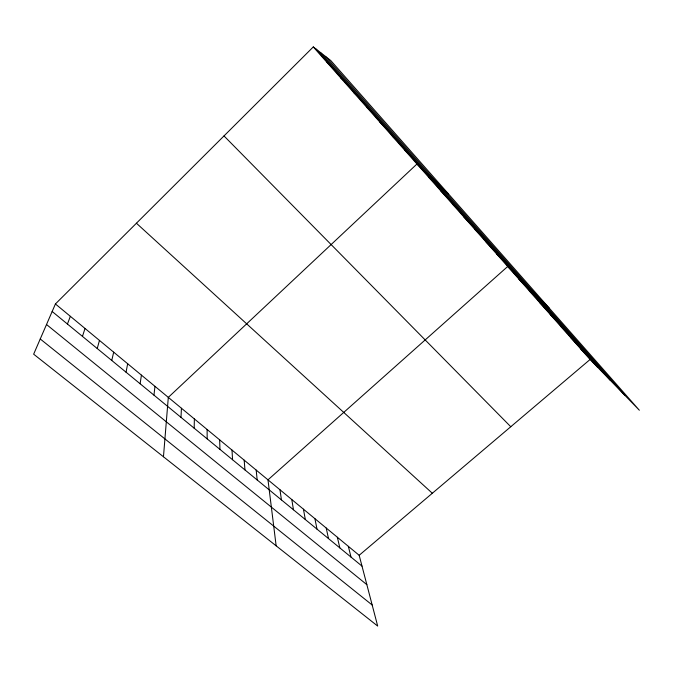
<?xml version="1.0" encoding="UTF-8"?>
<svg xmlns="http://www.w3.org/2000/svg" width="673" height="673" viewBox="0 0 673 673"><rect width="100%" height="100%" fill="white"/><g stroke="black" fill="none" stroke-linecap="round" stroke-linejoin="round"><path stroke-width="1.01" d="M194.177 428.196L194.371 418.934M180.987 417.353L181.441 408.242M163.463 456.774L168.309 397.373L416.966 164.002L448.369 193.816M153.957 395.144L154.975 386.336M140.119 383.77L141.423 375.13M126.053 372.211L127.66 363.74M111.76 360.467L113.678 352.172M97.232 348.53L99.469 340.412M82.459 336.391L85.025 328.466M67.435 324.041L70.345 316.318M55.422 303.969L33.65 354.183L377.688 626.075L359.172 555.292L55.422 303.969L313.29 46.925L330.746 60.52L639.35 410.236L590.078 359.491L313.29 46.925M359.172 555.292L590.078 359.491M40.237 338.982L372.177 605.01M46.513 324.512L366.861 584.669M327.053 62.471L329.938 64.827M52.166 311.49L361.998 566.111M340.572 77.732L343.743 80.432M353.855 92.739L357.313 95.751M366.911 107.478L370.638 110.809M379.749 121.973L383.728 125.599M136.426 223.226L432.327 493.259M392.359 136.224L396.59 140.135M404.767 150.23L409.234 154.42M428.962 177.554L433.883 182.274M440.765 190.88L445.905 195.851M452.374 203.995L457.716 209.202M463.798 216.891L469.342 222.334M475.037 229.586L480.774 235.247M486.099 242.078L492.022 247.958M496.994 254.369L503.093 260.459M549.303 308.2L507.711 266.474L267.98 479.841L276.149 545.828M518.58 278.748L525.024 285.243M529.281 290.829L535.893 297.516M539.805 302.724L546.577 309.597M224 135.938L510.773 426.732M550.178 314.434L557.101 321.484M560.382 325.959L567.457 333.177M570.435 337.308L577.644 344.694M580.328 348.479L587.68 356.034M325.421 56.372L624.611 395.059M320.382 52.452L610.436 380.455M315.881 48.944L597.557 367.197M348.345 546.333L350.995 557.067M337.358 537.247L339.831 547.889M326.22 528.027L328.5 538.577M314.914 518.673L317 529.129M303.439 509.183L305.323 519.531M291.796 499.551L293.47 509.798M279.976 489.767L281.44 499.904M256.169 470.065L257.187 479.975M244.173 460.147L244.964 469.931M232 450.077L232.564 459.735M219.65 439.856L219.962 449.387M207.107 429.475L207.175 438.872"/></g></svg>
